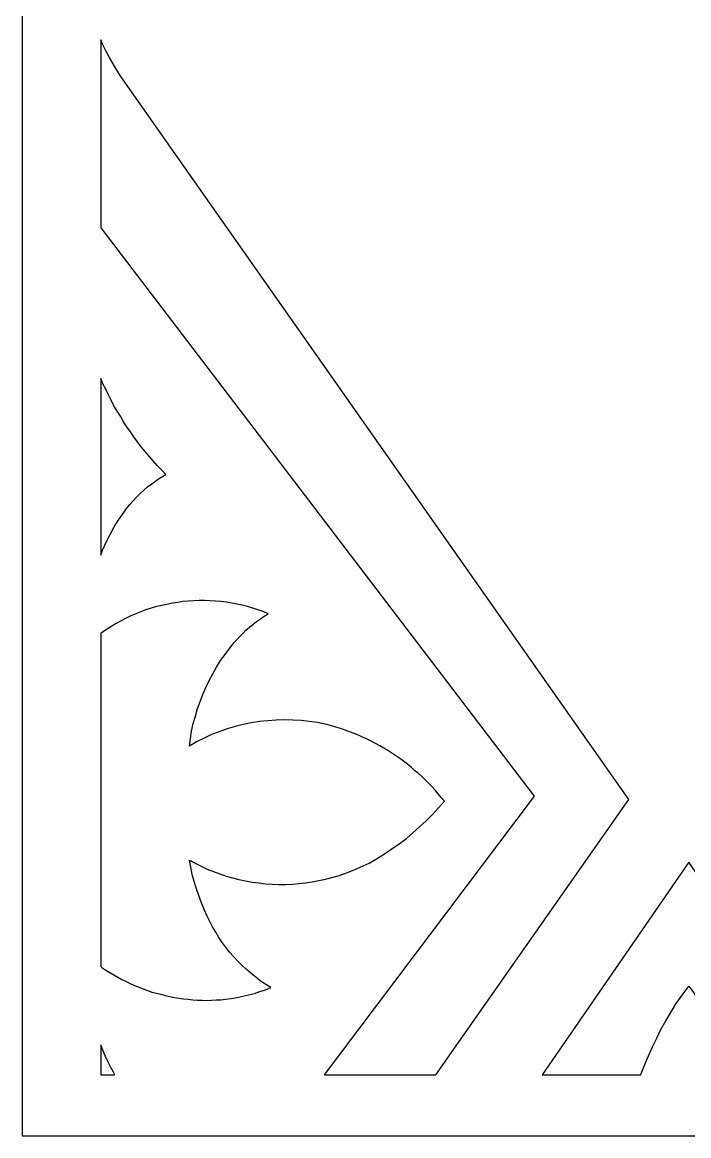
# Model space of a CAD drawing. Header units: centimetres. Extents: x 17.5 to 22.1, y -9 to 9.
# Drawn here: x 17.494 to 19.79, y -9 to -5.167 of the extents above; entities that cross this region are included whole.
import ezdxf

# ---------------------------------------------------------------- set-up
doc = ezdxf.new("R2010")
doc.units = ezdxf.units.CM
doc.header["$MEASUREMENT"] = 0
doc.layers.add('layer 1', color=7, linetype='Continuous')

msp = doc.modelspace()

# ---------------------------------------------------------------- linework, layer by layer
at = {"layer": 'layer 1', "color": 250, "lineweight": 30}
for points, knots in [([(17.49445, 9.00077), (17.49445, 9.00077), (22.08652, 9.00077), (22.08652, 9.00077), (22.08652, 9.00077), (22.08652, 9.00077), (22.08652, -9.00021), (22.08652, -9.00021), (22.08652, -9.00021), (22.08652, -9.00021), (17.49445, -9.00021), (17.49445, -9.00021), (17.49445, -9.00021), (17.49445, -9.00021), (17.49445, 9.00077), (17.49445, 9.00077)], [0, 0, 0, 0, 0.2, 0.2, 0.2, 0.2, 0.4, 0.4, 0.4, 0.4, 0.6, 0.6, 0.6, 0.6, 1, 1, 1, 1]), ([(18.91865, -8.79001), (18.91865, -8.79001), (18.53485, -8.79001), (18.53485, -8.79001), (18.53485, -8.79001), (18.53485, -8.79001), (19.25828, -7.8309), (19.25828, -7.8309), (19.25828, -7.8309), (19.25828, -7.8309), (17.76465, -5.87436), (17.76465, -5.87436), (17.76465, -5.87436), (17.76465, -5.87436), (17.76465, -5.22737), (17.76465, -5.22737), (17.76465, -5.22737), (17.76465, -5.22737), (17.77111, -5.24214), (17.77111, -5.24214), (17.77111, -5.24214), (17.77111, -5.24214), (17.78257, -5.26503), (17.78257, -5.26503), (17.78257, -5.26503), (17.78257, -5.26503), (17.79472, -5.28792), (17.79472, -5.28792), (17.79472, -5.28792), (17.79472, -5.28792), (17.8076, -5.30938), (17.8076, -5.30938), (17.8076, -5.30938), (17.8076, -5.30938), (17.81976, -5.33156), (17.81976, -5.33156), (17.81976, -5.33156), (17.81976, -5.33156), (17.83407, -5.35302), (17.83407, -5.35302), (17.83407, -5.35302), (17.83407, -5.35302), (19.58447, -7.84306), (19.58447, -7.84306), (19.58447, -7.84306), (19.58447, -7.84306), (18.91865, -8.79001), (18.91865, -8.79001)], [0, 0, 0, 0, 0.0769231, 0.0769231, 0.0769231, 0.0769231, 0.1538462, 0.1538462, 0.1538462, 0.1538462, 0.2307692, 0.2307692, 0.2307692, 0.2307692, 0.3076923, 0.3076923, 0.3076923, 0.3076923, 0.3846154, 0.3846154, 0.3846154, 0.3846154, 0.4615385, 0.4615385, 0.4615385, 0.4615385, 0.5384615, 0.5384615, 0.5384615, 0.5384615, 0.6153846, 0.6153846, 0.6153846, 0.6153846, 0.6923077, 0.6923077, 0.6923077, 0.6923077, 0.7692308, 0.7692308, 0.7692308, 0.7692308, 0.8461538, 0.8461538, 0.8461538, 0.8461538, 1, 1, 1, 1]), ([(17.76465, -7.00104), (17.76465, -7.00104), (17.76465, -6.39328), (17.76465, -6.39328), (17.76465, -6.39328), (17.76465, -6.39328), (17.77254, -6.4117), (17.77254, -6.4117), (17.77254, -6.4117), (17.77254, -6.4117), (17.78186, -6.4303), (17.78186, -6.4303), (17.78186, -6.4303), (17.78186, -6.4303), (17.79115, -6.4496), (17.79115, -6.4496), (17.79115, -6.4496), (17.79115, -6.4496), (17.80117, -6.4682), (17.80117, -6.4682), (17.80117, -6.4682), (17.80117, -6.4682), (17.81046, -6.48681), (17.81046, -6.48681), (17.81046, -6.48681), (17.81046, -6.48681), (17.82119, -6.50541), (17.82119, -6.50541), (17.82119, -6.50541), (17.82119, -6.50541), (17.83263, -6.52329), (17.83263, -6.52329), (17.83263, -6.52329), (17.83263, -6.52329), (17.84336, -6.54188), (17.84336, -6.54188), (17.84336, -6.54188), (17.84336, -6.54188), (17.85481, -6.55905), (17.85481, -6.55905), (17.85481, -6.55905), (17.85481, -6.55905), (17.86697, -6.57693), (17.86697, -6.57693), (17.86697, -6.57693), (17.86697, -6.57693), (17.87913, -6.59411), (17.87913, -6.59411), (17.87913, -6.59411), (17.87913, -6.59411), (17.892, -6.61127), (17.892, -6.61127), (17.892, -6.61127), (17.892, -6.61127), (17.90417, -6.62844), (17.90417, -6.62844), (17.90417, -6.62844), (17.90417, -6.62844), (17.91776, -6.64417), (17.91776, -6.64417), (17.91776, -6.64417), (17.91776, -6.64417), (17.93135, -6.66063), (17.93135, -6.66063), (17.93135, -6.66063), (17.93135, -6.66063), (17.94494, -6.67708), (17.94494, -6.67708), (17.94494, -6.67708), (17.94494, -6.67708), (17.95925, -6.6921), (17.95925, -6.6921), (17.95925, -6.6921), (17.95925, -6.6921), (17.97427, -6.70783), (17.97427, -6.70783), (17.97427, -6.70783), (17.97427, -6.70783), (17.98857, -6.72358), (17.98857, -6.72358), (17.98857, -6.72358), (17.98857, -6.72358), (17.96425, -6.7386), (17.96425, -6.7386), (17.96425, -6.7386), (17.96425, -6.7386), (17.94065, -6.75577), (17.94065, -6.75577), (17.94065, -6.75577), (17.94065, -6.75577), (17.92635, -6.7665), (17.92635, -6.7665), (17.92635, -6.7665), (17.92635, -6.7665), (17.91347, -6.77722), (17.91347, -6.77722), (17.91347, -6.77722), (17.91347, -6.77722), (17.90059, -6.78939), (17.90059, -6.78939), (17.90059, -6.78939), (17.90059, -6.78939), (17.88842, -6.80155), (17.88842, -6.80155), (17.88842, -6.80155), (17.88842, -6.80155), (17.87627, -6.81442), (17.87627, -6.81442), (17.87627, -6.81442), (17.87627, -6.81442), (17.86482, -6.82659), (17.86482, -6.82659), (17.86482, -6.82659), (17.86482, -6.82659), (17.85338, -6.84018), (17.85338, -6.84018), (17.85338, -6.84018), (17.85338, -6.84018), (17.84408, -6.85449), (17.84408, -6.85449), (17.84408, -6.85449), (17.84408, -6.85449), (17.82692, -6.8788), (17.82692, -6.8788), (17.82692, -6.8788), (17.82692, -6.8788), (17.81118, -6.90384), (17.81118, -6.90384), (17.81118, -6.90384), (17.81118, -6.90384), (17.79688, -6.9303), (17.79688, -6.9303), (17.79688, -6.9303), (17.79688, -6.9303), (17.78328, -6.95678), (17.78328, -6.95678), (17.78328, -6.95678), (17.78328, -6.95678), (17.77111, -6.98468), (17.77111, -6.98468), (17.77111, -6.98468), (17.77111, -6.98468), (17.76465, -7.00104), (17.76465, -7.00104)], [0, 0, 0, 0, 0.027027, 0.027027, 0.027027, 0.027027, 0.0540541, 0.0540541, 0.0540541, 0.0540541, 0.0810811, 0.0810811, 0.0810811, 0.0810811, 0.1081081, 0.1081081, 0.1081081, 0.1081081, 0.1351351, 0.1351351, 0.1351351, 0.1351351, 0.1621622, 0.1621622, 0.1621622, 0.1621622, 0.1891892, 0.1891892, 0.1891892, 0.1891892, 0.2162162, 0.2162162, 0.2162162, 0.2162162, 0.2432432, 0.2432432, 0.2432432, 0.2432432, 0.2702703, 0.2702703, 0.2702703, 0.2702703, 0.2972973, 0.2972973, 0.2972973, 0.2972973, 0.3243243, 0.3243243, 0.3243243, 0.3243243, 0.3513514, 0.3513514, 0.3513514, 0.3513514, 0.3783784, 0.3783784, 0.3783784, 0.3783784, 0.4054054, 0.4054054, 0.4054054, 0.4054054, 0.4324324, 0.4324324, 0.4324324, 0.4324324, 0.4594595, 0.4594595, 0.4594595, 0.4594595, 0.4864865, 0.4864865, 0.4864865, 0.4864865, 0.5135135, 0.5135135, 0.5135135, 0.5135135, 0.5405405, 0.5405405, 0.5405405, 0.5405405, 0.5675676, 0.5675676, 0.5675676, 0.5675676, 0.5945946, 0.5945946, 0.5945946, 0.5945946, 0.6216216, 0.6216216, 0.6216216, 0.6216216, 0.6486486, 0.6486486, 0.6486486, 0.6486486, 0.6756757, 0.6756757, 0.6756757, 0.6756757, 0.7027027, 0.7027027, 0.7027027, 0.7027027, 0.7297297, 0.7297297, 0.7297297, 0.7297297, 0.7567568, 0.7567568, 0.7567568, 0.7567568, 0.7837838, 0.7837838, 0.7837838, 0.7837838, 0.8108108, 0.8108108, 0.8108108, 0.8108108, 0.8378378, 0.8378378, 0.8378378, 0.8378378, 0.8648649, 0.8648649, 0.8648649, 0.8648649, 0.8918919, 0.8918919, 0.8918919, 0.8918919, 0.9189189, 0.9189189, 0.9189189, 0.9189189, 0.9459459, 0.9459459, 0.9459459, 0.9459459, 1, 1, 1, 1]), ([(17.76465, -8.41774), (17.76465, -8.41774), (17.76465, -7.27123), (17.76465, -7.27123), (17.76465, -7.27123), (17.76465, -7.27123), (17.77111, -7.2665), (17.77111, -7.2665), (17.77111, -7.2665), (17.77111, -7.2665), (17.78686, -7.25649), (17.78686, -7.25649), (17.78686, -7.25649), (17.78686, -7.25649), (17.80331, -7.24577), (17.80331, -7.24577), (17.80331, -7.24577), (17.80331, -7.24577), (17.81833, -7.23646), (17.81833, -7.23646), (17.81833, -7.23646), (17.81833, -7.23646), (17.83549, -7.22717), (17.83549, -7.22717), (17.83549, -7.22717), (17.83549, -7.22717), (17.85195, -7.21858), (17.85195, -7.21858), (17.85195, -7.21858), (17.85195, -7.21858), (17.8684, -7.21072), (17.8684, -7.21072), (17.8684, -7.21072), (17.8684, -7.21072), (17.88628, -7.20356), (17.88628, -7.20356), (17.88628, -7.20356), (17.88628, -7.20356), (17.90274, -7.19641), (17.90274, -7.19641), (17.90274, -7.19641), (17.90274, -7.19641), (17.92062, -7.18998), (17.92062, -7.18998), (17.92062, -7.18998), (17.92062, -7.18998), (17.9385, -7.18425), (17.9385, -7.18425), (17.9385, -7.18425), (17.9385, -7.18425), (17.95639, -7.17853), (17.95639, -7.17853), (17.95639, -7.17853), (17.95639, -7.17853), (17.97498, -7.17424), (17.97498, -7.17424), (17.97498, -7.17424), (17.97498, -7.17424), (17.99287, -7.17066), (17.99287, -7.17066), (17.99287, -7.17066), (17.99287, -7.17066), (18.01147, -7.16707), (18.01147, -7.16707), (18.01147, -7.16707), (18.01147, -7.16707), (18.03007, -7.16421), (18.03007, -7.16421), (18.03007, -7.16421), (18.03007, -7.16421), (18.04795, -7.16135), (18.04795, -7.16135), (18.04795, -7.16135), (18.04795, -7.16135), (18.06726, -7.15992), (18.06726, -7.15992), (18.06726, -7.15992), (18.06726, -7.15992), (18.08514, -7.15849), (18.08514, -7.15849), (18.08514, -7.15849), (18.08514, -7.15849), (18.10445, -7.15778), (18.10445, -7.15778), (18.10445, -7.15778), (18.10445, -7.15778), (18.12234, -7.15778), (18.12234, -7.15778), (18.12234, -7.15778), (18.12234, -7.15778), (18.14166, -7.15849), (18.14166, -7.15849), (18.14166, -7.15849), (18.14166, -7.15849), (18.16026, -7.15921), (18.16026, -7.15921), (18.16026, -7.15921), (18.16026, -7.15921), (18.17885, -7.16135), (18.17885, -7.16135), (18.17885, -7.16135), (18.17885, -7.16135), (18.19745, -7.1635), (18.19745, -7.1635), (18.19745, -7.1635), (18.19745, -7.1635), (18.21533, -7.16636), (18.21533, -7.16636), (18.21533, -7.16636), (18.21533, -7.16636), (18.23464, -7.16994), (18.23464, -7.16994), (18.23464, -7.16994), (18.23464, -7.16994), (18.25254, -7.17352), (18.25254, -7.17352), (18.25254, -7.17352), (18.25254, -7.17352), (18.27042, -7.17782), (18.27042, -7.17782), (18.27042, -7.17782), (18.27042, -7.17782), (18.28901, -7.18354), (18.28901, -7.18354), (18.28901, -7.18354), (18.28901, -7.18354), (18.30618, -7.18926), (18.30618, -7.18926), (18.30618, -7.18926), (18.30618, -7.18926), (18.32406, -7.1957), (18.32406, -7.1957), (18.32406, -7.1957), (18.32406, -7.1957), (18.34194, -7.20285), (18.34194, -7.20285), (18.34194, -7.20285), (18.34194, -7.20285), (18.32835, -7.21143), (18.32835, -7.21143), (18.32835, -7.21143), (18.32835, -7.21143), (18.31476, -7.22002), (18.31476, -7.22002), (18.31476, -7.22002), (18.31476, -7.22002), (18.30189, -7.22931), (18.30189, -7.22931), (18.30189, -7.22931), (18.30189, -7.22931), (18.28973, -7.23933), (18.28973, -7.23933), (18.28973, -7.23933), (18.28973, -7.23933), (18.27685, -7.24934), (18.27685, -7.24934), (18.27685, -7.24934), (18.27685, -7.24934), (18.26469, -7.26007), (18.26469, -7.26007), (18.26469, -7.26007), (18.26469, -7.26007), (18.25396, -7.2708), (18.25396, -7.2708), (18.25396, -7.2708), (18.25396, -7.2708), (18.24252, -7.28224), (18.24252, -7.28224), (18.24252, -7.28224), (18.24252, -7.28224), (18.22463, -7.30228), (18.22463, -7.30228), (18.22463, -7.30228), (18.22463, -7.30228), (18.20889, -7.32231), (18.20889, -7.32231), (18.20889, -7.32231), (18.20889, -7.32231), (18.19316, -7.34377), (18.19316, -7.34377), (18.19316, -7.34377), (18.19316, -7.34377), (18.17742, -7.36451), (18.17742, -7.36451), (18.17742, -7.36451), (18.17742, -7.36451), (18.16383, -7.38739), (18.16383, -7.38739), (18.16383, -7.38739), (18.16383, -7.38739), (18.15096, -7.40958), (18.15096, -7.40958), (18.15096, -7.40958), (18.15096, -7.40958), (18.13809, -7.43319), (18.13809, -7.43319), (18.13809, -7.43319), (18.13809, -7.43319), (18.12664, -7.45678), (18.12664, -7.45678), (18.12664, -7.45678), (18.12664, -7.45678), (18.11661, -7.48111), (18.11661, -7.48111), (18.11661, -7.48111), (18.11661, -7.48111), (18.10732, -7.50542), (18.10732, -7.50542), (18.10732, -7.50542), (18.10732, -7.50542), (18.09802, -7.52975), (18.09802, -7.52975), (18.09802, -7.52975), (18.09802, -7.52975), (18.09087, -7.5555), (18.09087, -7.5555), (18.09087, -7.5555), (18.09087, -7.5555), (18.08371, -7.58054), (18.08371, -7.58054), (18.08371, -7.58054), (18.08371, -7.58054), (18.07799, -7.607), (18.07799, -7.607), (18.07799, -7.607), (18.07799, -7.607), (18.0737, -7.63205), (18.0737, -7.63205), (18.0737, -7.63205), (18.0737, -7.63205), (18.07012, -7.65851), (18.07012, -7.65851), (18.07012, -7.65851), (18.07012, -7.65851), (18.09516, -7.64421), (18.09516, -7.64421), (18.09516, -7.64421), (18.09516, -7.64421), (18.12091, -7.63132), (18.12091, -7.63132), (18.12091, -7.63132), (18.12091, -7.63132), (18.14667, -7.61916), (18.14667, -7.61916), (18.14667, -7.61916), (18.14667, -7.61916), (18.17313, -7.60915), (18.17313, -7.60915), (18.17313, -7.60915), (18.17313, -7.60915), (18.20031, -7.59985), (18.20031, -7.59985), (18.20031, -7.59985), (18.20031, -7.59985), (18.22749, -7.59127), (18.22749, -7.59127), (18.22749, -7.59127), (18.22749, -7.59127), (18.2554, -7.58412), (18.2554, -7.58412), (18.2554, -7.58412), (18.2554, -7.58412), (18.28329, -7.57839), (18.28329, -7.57839), (18.28329, -7.57839), (18.28329, -7.57839), (18.3119, -7.5741), (18.3119, -7.5741), (18.3119, -7.5741), (18.3119, -7.5741), (18.34051, -7.57124), (18.34051, -7.57124), (18.34051, -7.57124), (18.34051, -7.57124), (18.36913, -7.5691), (18.36913, -7.5691), (18.36913, -7.5691), (18.36913, -7.5691), (18.39703, -7.56838), (18.39703, -7.56838), (18.39703, -7.56838), (18.39703, -7.56838), (18.42636, -7.5691), (18.42636, -7.5691), (18.42636, -7.5691), (18.42636, -7.5691), (18.45496, -7.57052), (18.45496, -7.57052), (18.45496, -7.57052), (18.45496, -7.57052), (18.48287, -7.5741), (18.48287, -7.5741), (18.48287, -7.5741), (18.48287, -7.5741), (18.51148, -7.57768), (18.51148, -7.57768), (18.51148, -7.57768), (18.51148, -7.57768), (18.52722, -7.58125), (18.52722, -7.58125), (18.52722, -7.58125), (18.52722, -7.58125), (18.54367, -7.58483), (18.54367, -7.58483), (18.54367, -7.58483), (18.54367, -7.58483), (18.55941, -7.58912), (18.55941, -7.58912), (18.55941, -7.58912), (18.55941, -7.58912), (18.57514, -7.59341), (18.57514, -7.59341), (18.57514, -7.59341), (18.57514, -7.59341), (18.59089, -7.59842), (18.59089, -7.59842), (18.59089, -7.59842), (18.59089, -7.59842), (18.60662, -7.60414), (18.60662, -7.60414), (18.60662, -7.60414), (18.60662, -7.60414), (18.62164, -7.60987), (18.62164, -7.60987), (18.62164, -7.60987), (18.62164, -7.60987), (18.63738, -7.61558), (18.63738, -7.61558), (18.63738, -7.61558), (18.63738, -7.61558), (18.6524, -7.62131), (18.6524, -7.62131), (18.6524, -7.62131), (18.6524, -7.62131), (18.6667, -7.62774), (18.6667, -7.62774), (18.6667, -7.62774), (18.6667, -7.62774), (18.68244, -7.63491), (18.68244, -7.63491), (18.68244, -7.63491), (18.68244, -7.63491), (18.69674, -7.64207), (18.69674, -7.64207), (18.69674, -7.64207), (18.69674, -7.64207), (18.71106, -7.64993), (18.71106, -7.64993), (18.71106, -7.64993), (18.71106, -7.64993), (18.72608, -7.6578), (18.72608, -7.6578), (18.72608, -7.6578), (18.72608, -7.6578), (18.74039, -7.66566), (18.74039, -7.66566), (18.74039, -7.66566), (18.74039, -7.66566), (18.75398, -7.67425), (18.75398, -7.67425), (18.75398, -7.67425), (18.75398, -7.67425), (18.76757, -7.68283), (18.76757, -7.68283), (18.76757, -7.68283), (18.76757, -7.68283), (18.78187, -7.69213), (18.78187, -7.69213), (18.78187, -7.69213), (18.78187, -7.69213), (18.79475, -7.70143), (18.79475, -7.70143), (18.79475, -7.70143), (18.79475, -7.70143), (18.80834, -7.71072), (18.80834, -7.71072), (18.80834, -7.71072), (18.80834, -7.71072), (18.82122, -7.72074), (18.82122, -7.72074), (18.82122, -7.72074), (18.82122, -7.72074), (18.8341, -7.73147), (18.8341, -7.73147), (18.8341, -7.73147), (18.8341, -7.73147), (18.84625, -7.7422), (18.84625, -7.7422), (18.84625, -7.7422), (18.84625, -7.7422), (18.85913, -7.75294), (18.85913, -7.75294), (18.85913, -7.75294), (18.85913, -7.75294), (18.87129, -7.76367), (18.87129, -7.76367), (18.87129, -7.76367), (18.87129, -7.76367), (18.88273, -7.77511), (18.88273, -7.77511), (18.88273, -7.77511), (18.88273, -7.77511), (18.89418, -7.78655), (18.89418, -7.78655), (18.89418, -7.78655), (18.89418, -7.78655), (18.90562, -7.798), (18.90562, -7.798), (18.90562, -7.798), (18.90562, -7.798), (18.91706, -7.81016), (18.91706, -7.81016), (18.91706, -7.81016), (18.91706, -7.81016), (18.92708, -7.82304), (18.92708, -7.82304), (18.92708, -7.82304), (18.92708, -7.82304), (18.93782, -7.8359), (18.93782, -7.8359), (18.93782, -7.8359), (18.93782, -7.8359), (18.94855, -7.84807), (18.94855, -7.84807), (18.94855, -7.84807), (18.94855, -7.84807), (18.92851, -7.87168), (18.92851, -7.87168), (18.92851, -7.87168), (18.92851, -7.87168), (18.90777, -7.89385), (18.90777, -7.89385), (18.90777, -7.89385), (18.90777, -7.89385), (18.88631, -7.91602), (18.88631, -7.91602), (18.88631, -7.91602), (18.88631, -7.91602), (18.86414, -7.93605), (18.86414, -7.93605), (18.86414, -7.93605), (18.86414, -7.93605), (18.84054, -7.9568), (18.84054, -7.9568), (18.84054, -7.9568), (18.84054, -7.9568), (18.81765, -7.97682), (18.81765, -7.97682), (18.81765, -7.97682), (18.81765, -7.97682), (18.7926, -7.99472), (18.7926, -7.99472), (18.7926, -7.99472), (18.7926, -7.99472), (18.76757, -8.0126), (18.76757, -8.0126), (18.76757, -8.0126), (18.76757, -8.0126), (18.74897, -8.02476), (18.74897, -8.02476), (18.74897, -8.02476), (18.74897, -8.02476), (18.72966, -8.03763), (18.72966, -8.03763), (18.72966, -8.03763), (18.72966, -8.03763), (18.70963, -8.04979), (18.70963, -8.04979), (18.70963, -8.04979), (18.70963, -8.04979), (18.68959, -8.06124), (18.68959, -8.06124), (18.68959, -8.06124), (18.68959, -8.06124), (18.66885, -8.07053), (18.66885, -8.07053), (18.66885, -8.07053), (18.66885, -8.07053), (18.6481, -8.08055), (18.6481, -8.08055), (18.6481, -8.08055), (18.6481, -8.08055), (18.62665, -8.08984), (18.62665, -8.08984), (18.62665, -8.08984), (18.62665, -8.08984), (18.60519, -8.09773), (18.60519, -8.09773), (18.60519, -8.09773), (18.60519, -8.09773), (18.583, -8.10559), (18.583, -8.10559), (18.583, -8.10559), (18.583, -8.10559), (18.56083, -8.11132), (18.56083, -8.11132), (18.56083, -8.11132), (18.56083, -8.11132), (18.53866, -8.11704), (18.53866, -8.11704), (18.53866, -8.11704), (18.53866, -8.11704), (18.51649, -8.12204), (18.51649, -8.12204), (18.51649, -8.12204), (18.51649, -8.12204), (18.49288, -8.12634), (18.49288, -8.12634), (18.49288, -8.12634), (18.49288, -8.12634), (18.47071, -8.12991), (18.47071, -8.12991), (18.47071, -8.12991), (18.47071, -8.12991), (18.4471, -8.13206), (18.4471, -8.13206), (18.4471, -8.13206), (18.4471, -8.13206), (18.42492, -8.1342), (18.42492, -8.1342), (18.42492, -8.1342), (18.42492, -8.1342), (18.40132, -8.13492), (18.40132, -8.13492), (18.40132, -8.13492), (18.40132, -8.13492), (18.37843, -8.13492), (18.37843, -8.13492), (18.37843, -8.13492), (18.37843, -8.13492), (18.35483, -8.1342), (18.35483, -8.1342), (18.35483, -8.1342), (18.35483, -8.1342), (18.33264, -8.13277), (18.33264, -8.13277), (18.33264, -8.13277), (18.33264, -8.13277), (18.30904, -8.12991), (18.30904, -8.12991), (18.30904, -8.12991), (18.30904, -8.12991), (18.28687, -8.12705), (18.28687, -8.12705), (18.28687, -8.12705), (18.28687, -8.12705), (18.26327, -8.12276), (18.26327, -8.12276), (18.26327, -8.12276), (18.26327, -8.12276), (18.2411, -8.11775), (18.2411, -8.11775), (18.2411, -8.11775), (18.2411, -8.11775), (18.21819, -8.11203), (18.21819, -8.11203), (18.21819, -8.11203), (18.21819, -8.11203), (18.19673, -8.10631), (18.19673, -8.10631), (18.19673, -8.10631), (18.19673, -8.10631), (18.17456, -8.09844), (18.17456, -8.09844), (18.17456, -8.09844), (18.17456, -8.09844), (18.15311, -8.09056), (18.15311, -8.09056), (18.15311, -8.09056), (18.15311, -8.09056), (18.13165, -8.08198), (18.13165, -8.08198), (18.13165, -8.08198), (18.13165, -8.08198), (18.1109, -8.07196), (18.1109, -8.07196), (18.1109, -8.07196), (18.1109, -8.07196), (18.09015, -8.06195), (18.09015, -8.06195), (18.09015, -8.06195), (18.09015, -8.06195), (18.07012, -8.05123), (18.07012, -8.05123), (18.07012, -8.05123), (18.07012, -8.05123), (18.07513, -8.07554), (18.07513, -8.07554), (18.07513, -8.07554), (18.07513, -8.07554), (18.08014, -8.10059), (18.08014, -8.10059), (18.08014, -8.10059), (18.08014, -8.10059), (18.08657, -8.1249), (18.08657, -8.1249), (18.08657, -8.1249), (18.08657, -8.1249), (18.09444, -8.14994), (18.09444, -8.14994), (18.09444, -8.14994), (18.09444, -8.14994), (18.10231, -8.17354), (18.10231, -8.17354), (18.10231, -8.17354), (18.10231, -8.17354), (18.11161, -8.19786), (18.11161, -8.19786), (18.11161, -8.19786), (18.11161, -8.19786), (18.12091, -8.22076), (18.12091, -8.22076), (18.12091, -8.22076), (18.12091, -8.22076), (18.13093, -8.24437), (18.13093, -8.24437), (18.13093, -8.24437), (18.13093, -8.24437), (18.14023, -8.26296), (18.14023, -8.26296), (18.14023, -8.26296), (18.14023, -8.26296), (18.15025, -8.28156), (18.15025, -8.28156), (18.15025, -8.28156), (18.15025, -8.28156), (18.16097, -8.29944), (18.16097, -8.29944), (18.16097, -8.29944), (18.16097, -8.29944), (18.1717, -8.31732), (18.1717, -8.31732), (18.1717, -8.31732), (18.1717, -8.31732), (18.18315, -8.3345), (18.18315, -8.3345), (18.18315, -8.3345), (18.18315, -8.3345), (18.19602, -8.35095), (18.19602, -8.35095), (18.19602, -8.35095), (18.19602, -8.35095), (18.20889, -8.36811), (18.20889, -8.36811), (18.20889, -8.36811), (18.20889, -8.36811), (18.22248, -8.38313), (18.22248, -8.38313), (18.22248, -8.38313), (18.22248, -8.38313), (18.23679, -8.39887), (18.23679, -8.39887), (18.23679, -8.39887), (18.23679, -8.39887), (18.25182, -8.41389), (18.25182, -8.41389), (18.25182, -8.41389), (18.25182, -8.41389), (18.26684, -8.42748), (18.26684, -8.42748), (18.26684, -8.42748), (18.26684, -8.42748), (18.28258, -8.4418), (18.28258, -8.4418), (18.28258, -8.4418), (18.28258, -8.4418), (18.29903, -8.45467), (18.29903, -8.45467), (18.29903, -8.45467), (18.29903, -8.45467), (18.31548, -8.46755), (18.31548, -8.46755), (18.31548, -8.46755), (18.31548, -8.46755), (18.33336, -8.47899), (18.33336, -8.47899), (18.33336, -8.47899), (18.33336, -8.47899), (18.35053, -8.49043), (18.35053, -8.49043), (18.35053, -8.49043), (18.35053, -8.49043), (18.33193, -8.49759), (18.33193, -8.49759), (18.33193, -8.49759), (18.33193, -8.49759), (18.31262, -8.50402), (18.31262, -8.50402), (18.31262, -8.50402), (18.31262, -8.50402), (18.29402, -8.51047), (18.29402, -8.51047), (18.29402, -8.51047), (18.29402, -8.51047), (18.27399, -8.51547), (18.27399, -8.51547), (18.27399, -8.51547), (18.27399, -8.51547), (18.25468, -8.51976), (18.25468, -8.51976), (18.25468, -8.51976), (18.25468, -8.51976), (18.23464, -8.52405), (18.23464, -8.52405), (18.23464, -8.52405), (18.23464, -8.52405), (18.2139, -8.52763), (18.2139, -8.52763), (18.2139, -8.52763), (18.2139, -8.52763), (18.19459, -8.53049), (18.19459, -8.53049), (18.19459, -8.53049), (18.19459, -8.53049), (18.17814, -8.53192), (18.17814, -8.53192), (18.17814, -8.53192), (18.17814, -8.53192), (18.1624, -8.53264), (18.1624, -8.53264), (18.1624, -8.53264), (18.1624, -8.53264), (18.14667, -8.53335), (18.14667, -8.53335), (18.14667, -8.53335), (18.14667, -8.53335), (18.13022, -8.53406), (18.13022, -8.53406), (18.13022, -8.53406), (18.13022, -8.53406), (18.11447, -8.53335), (18.11447, -8.53335), (18.11447, -8.53335), (18.11447, -8.53335), (18.09802, -8.53335), (18.09802, -8.53335), (18.09802, -8.53335), (18.09802, -8.53335), (18.08228, -8.53192), (18.08228, -8.53192), (18.08228, -8.53192), (18.08228, -8.53192), (18.06655, -8.53049), (18.06655, -8.53049), (18.06655, -8.53049), (18.06655, -8.53049), (18.0501, -8.52906), (18.0501, -8.52906), (18.0501, -8.52906), (18.0501, -8.52906), (18.03436, -8.5262), (18.03436, -8.5262), (18.03436, -8.5262), (18.03436, -8.5262), (18.01934, -8.52405), (18.01934, -8.52405), (18.01934, -8.52405), (18.01934, -8.52405), (18.00288, -8.52048), (18.00288, -8.52048), (18.00288, -8.52048), (18.00288, -8.52048), (17.98714, -8.51762), (17.98714, -8.51762), (17.98714, -8.51762), (17.98714, -8.51762), (17.97212, -8.51332), (17.97212, -8.51332), (17.97212, -8.51332), (17.97212, -8.51332), (17.95639, -8.50975), (17.95639, -8.50975), (17.95639, -8.50975), (17.95639, -8.50975), (17.94137, -8.50546), (17.94137, -8.50546), (17.94137, -8.50546), (17.94137, -8.50546), (17.92635, -8.50045), (17.92635, -8.50045), (17.92635, -8.50045), (17.92635, -8.50045), (17.91061, -8.49473), (17.91061, -8.49473), (17.91061, -8.49473), (17.91061, -8.49473), (17.89631, -8.489), (17.89631, -8.489), (17.89631, -8.489), (17.89631, -8.489), (17.88127, -8.48257), (17.88127, -8.48257), (17.88127, -8.48257), (17.88127, -8.48257), (17.86625, -8.47613), (17.86625, -8.47613), (17.86625, -8.47613), (17.86625, -8.47613), (17.85266, -8.46898), (17.85266, -8.46898), (17.85266, -8.46898), (17.85266, -8.46898), (17.83764, -8.46254), (17.83764, -8.46254), (17.83764, -8.46254), (17.83764, -8.46254), (17.82334, -8.45467), (17.82334, -8.45467), (17.82334, -8.45467), (17.82334, -8.45467), (17.80974, -8.44681), (17.80974, -8.44681), (17.80974, -8.44681), (17.80974, -8.44681), (17.79616, -8.43821), (17.79616, -8.43821), (17.79616, -8.43821), (17.79616, -8.43821), (17.78257, -8.42963), (17.78257, -8.42963), (17.78257, -8.42963), (17.78257, -8.42963), (17.76897, -8.42104), (17.76897, -8.42104), (17.76897, -8.42104), (17.76897, -8.42104), (17.76465, -8.41774), (17.76465, -8.41774)], [0, 0, 0, 0, 0.0048077, 0.0048077, 0.0048077, 0.0048077, 0.0096154, 0.0096154, 0.0096154, 0.0096154, 0.0144231, 0.0144231, 0.0144231, 0.0144231, 0.0192308, 0.0192308, 0.0192308, 0.0192308, 0.0240385, 0.0240385, 0.0240385, 0.0240385, 0.0288462, 0.0288462, 0.0288462, 0.0288462, 0.0336538, 0.0336538, 0.0336538, 0.0336538, 0.0384615, 0.0384615, 0.0384615, 0.0384615, 0.0432692, 0.0432692, 0.0432692, 0.0432692, 0.0480769, 0.0480769, 0.0480769, 0.0480769, 0.0528846, 0.0528846, 0.0528846, 0.0528846, 0.0576923, 0.0576923, 0.0576923, 0.0576923, 0.0625, 0.0625, 0.0625, 0.0625, 0.0673077, 0.0673077, 0.0673077, 0.0673077, 0.0721154, 0.0721154, 0.0721154, 0.0721154, 0.0769231, 0.0769231, 0.0769231, 0.0769231, 0.0817308, 0.0817308, 0.0817308, 0.0817308, 0.0865385, 0.0865385, 0.0865385, 0.0865385, 0.0913462, 0.0913462, 0.0913462, 0.0913462, 0.0961538, 0.0961538, 0.0961538, 0.0961538, 0.1009615, 0.1009615, 0.1009615, 0.1009615, 0.1057692, 0.1057692, 0.1057692, 0.1057692, 0.1105769, 0.1105769, 0.1105769, 0.1105769, 0.1153846, 0.1153846, 0.1153846, 0.1153846, 0.1201923, 0.1201923, 0.1201923, 0.1201923, 0.125, 0.125, 0.125, 0.125, 0.1298077, 0.1298077, 0.1298077, 0.1298077, 0.1346154, 0.1346154, 0.1346154, 0.1346154, 0.1394231, 0.1394231, 0.1394231, 0.1394231, 0.1442308, 0.1442308, 0.1442308, 0.1442308, 0.1490385, 0.1490385, 0.1490385, 0.1490385, 0.1538462, 0.1538462, 0.1538462, 0.1538462, 0.1586538, 0.1586538, 0.1586538, 0.1586538, 0.1634615, 0.1634615, 0.1634615, 0.1634615, 0.1682692, 0.1682692, 0.1682692, 0.1682692, 0.1730769, 0.1730769, 0.1730769, 0.1730769, 0.1778846, 0.1778846, 0.1778846, 0.1778846, 0.1826923, 0.1826923, 0.1826923, 0.1826923, 0.1875, 0.1875, 0.1875, 0.1875, 0.1923077, 0.1923077, 0.1923077, 0.1923077, 0.1971154, 0.1971154, 0.1971154, 0.1971154, 0.2019231, 0.2019231, 0.2019231, 0.2019231, 0.2067308, 0.2067308, 0.2067308, 0.2067308, 0.2115385, 0.2115385, 0.2115385, 0.2115385, 0.2163462, 0.2163462, 0.2163462, 0.2163462, 0.2211538, 0.2211538, 0.2211538, 0.2211538, 0.2259615, 0.2259615, 0.2259615, 0.2259615, 0.2307692, 0.2307692, 0.2307692, 0.2307692, 0.2355769, 0.2355769, 0.2355769, 0.2355769, 0.2403846, 0.2403846, 0.2403846, 0.2403846, 0.2451923, 0.2451923, 0.2451923, 0.2451923, 0.25, 0.25, 0.25, 0.25, 0.2548077, 0.2548077, 0.2548077, 0.2548077, 0.2596154, 0.2596154, 0.2596154, 0.2596154, 0.2644231, 0.2644231, 0.2644231, 0.2644231, 0.2692308, 0.2692308, 0.2692308, 0.2692308, 0.2740385, 0.2740385, 0.2740385, 0.2740385, 0.2788462, 0.2788462, 0.2788462, 0.2788462, 0.2836538, 0.2836538, 0.2836538, 0.2836538, 0.2884615, 0.2884615, 0.2884615, 0.2884615, 0.2932692, 0.2932692, 0.2932692, 0.2932692, 0.2980769, 0.2980769, 0.2980769, 0.2980769, 0.3028846, 0.3028846, 0.3028846, 0.3028846, 0.3076923, 0.3076923, 0.3076923, 0.3076923, 0.3125, 0.3125, 0.3125, 0.3125, 0.3173077, 0.3173077, 0.3173077, 0.3173077, 0.3221154, 0.3221154, 0.3221154, 0.3221154, 0.3269231, 0.3269231, 0.3269231, 0.3269231, 0.3317308, 0.3317308, 0.3317308, 0.3317308, 0.3365385, 0.3365385, 0.3365385, 0.3365385, 0.3413462, 0.3413462, 0.3413462, 0.3413462, 0.3461538, 0.3461538, 0.3461538, 0.3461538, 0.3509615, 0.3509615, 0.3509615, 0.3509615, 0.3557692, 0.3557692, 0.3557692, 0.3557692, 0.3605769, 0.3605769, 0.3605769, 0.3605769, 0.3653846, 0.3653846, 0.3653846, 0.3653846, 0.3701923, 0.3701923, 0.3701923, 0.3701923, 0.375, 0.375, 0.375, 0.375, 0.3798077, 0.3798077, 0.3798077, 0.3798077, 0.3846154, 0.3846154, 0.3846154, 0.3846154, 0.3894231, 0.3894231, 0.3894231, 0.3894231, 0.3942308, 0.3942308, 0.3942308, 0.3942308, 0.3990385, 0.3990385, 0.3990385, 0.3990385, 0.4038462, 0.4038462, 0.4038462, 0.4038462, 0.4086538, 0.4086538, 0.4086538, 0.4086538, 0.4134615, 0.4134615, 0.4134615, 0.4134615, 0.4182692, 0.4182692, 0.4182692, 0.4182692, 0.4230769, 0.4230769, 0.4230769, 0.4230769, 0.4278846, 0.4278846, 0.4278846, 0.4278846, 0.4326923, 0.4326923, 0.4326923, 0.4326923, 0.4375, 0.4375, 0.4375, 0.4375, 0.4423077, 0.4423077, 0.4423077, 0.4423077, 0.4471154, 0.4471154, 0.4471154, 0.4471154, 0.4519231, 0.4519231, 0.4519231, 0.4519231, 0.4567308, 0.4567308, 0.4567308, 0.4567308, 0.4615385, 0.4615385, 0.4615385, 0.4615385, 0.4663462, 0.4663462, 0.4663462, 0.4663462, 0.4711538, 0.4711538, 0.4711538, 0.4711538, 0.4759615, 0.4759615, 0.4759615, 0.4759615, 0.4807692, 0.4807692, 0.4807692, 0.4807692, 0.4855769, 0.4855769, 0.4855769, 0.4855769, 0.4903846, 0.4903846, 0.4903846, 0.4903846, 0.4951923, 0.4951923, 0.4951923, 0.4951923, 0.5, 0.5, 0.5, 0.5, 0.5048077, 0.5048077, 0.5048077, 0.5048077, 0.5096154, 0.5096154, 0.5096154, 0.5096154, 0.5144231, 0.5144231, 0.5144231, 0.5144231, 0.5192308, 0.5192308, 0.5192308, 0.5192308, 0.5240385, 0.5240385, 0.5240385, 0.5240385, 0.5288462, 0.5288462, 0.5288462, 0.5288462, 0.5336538, 0.5336538, 0.5336538, 0.5336538, 0.5384615, 0.5384615, 0.5384615, 0.5384615, 0.5432692, 0.5432692, 0.5432692, 0.5432692, 0.5480769, 0.5480769, 0.5480769, 0.5480769, 0.5528846, 0.5528846, 0.5528846, 0.5528846, 0.5576923, 0.5576923, 0.5576923, 0.5576923, 0.5625, 0.5625, 0.5625, 0.5625, 0.5673077, 0.5673077, 0.5673077, 0.5673077, 0.5721154, 0.5721154, 0.5721154, 0.5721154, 0.5769231, 0.5769231, 0.5769231, 0.5769231, 0.5817308, 0.5817308, 0.5817308, 0.5817308, 0.5865385, 0.5865385, 0.5865385, 0.5865385, 0.5913462, 0.5913462, 0.5913462, 0.5913462, 0.5961538, 0.5961538, 0.5961538, 0.5961538, 0.6009615, 0.6009615, 0.6009615, 0.6009615, 0.6057692, 0.6057692, 0.6057692, 0.6057692, 0.6105769, 0.6105769, 0.6105769, 0.6105769, 0.6153846, 0.6153846, 0.6153846, 0.6153846, 0.6201923, 0.6201923, 0.6201923, 0.6201923, 0.625, 0.625, 0.625, 0.625, 0.6298077, 0.6298077, 0.6298077, 0.6298077, 0.6346154, 0.6346154, 0.6346154, 0.6346154, 0.6394231, 0.6394231, 0.6394231, 0.6394231, 0.6442308, 0.6442308, 0.6442308, 0.6442308, 0.6490385, 0.6490385, 0.6490385, 0.6490385, 0.6538462, 0.6538462, 0.6538462, 0.6538462, 0.6586538, 0.6586538, 0.6586538, 0.6586538, 0.6634615, 0.6634615, 0.6634615, 0.6634615, 0.6682692, 0.6682692, 0.6682692, 0.6682692, 0.6730769, 0.6730769, 0.6730769, 0.6730769, 0.6778846, 0.6778846, 0.6778846, 0.6778846, 0.6826923, 0.6826923, 0.6826923, 0.6826923, 0.6875, 0.6875, 0.6875, 0.6875, 0.6923077, 0.6923077, 0.6923077, 0.6923077, 0.6971154, 0.6971154, 0.6971154, 0.6971154, 0.7019231, 0.7019231, 0.7019231, 0.7019231, 0.7067308, 0.7067308, 0.7067308, 0.7067308, 0.7115385, 0.7115385, 0.7115385, 0.7115385, 0.7163462, 0.7163462, 0.7163462, 0.7163462, 0.7211538, 0.7211538, 0.7211538, 0.7211538, 0.7259615, 0.7259615, 0.7259615, 0.7259615, 0.7307692, 0.7307692, 0.7307692, 0.7307692, 0.7355769, 0.7355769, 0.7355769, 0.7355769, 0.7403846, 0.7403846, 0.7403846, 0.7403846, 0.7451923, 0.7451923, 0.7451923, 0.7451923, 0.75, 0.75, 0.75, 0.75, 0.7548077, 0.7548077, 0.7548077, 0.7548077, 0.7596154, 0.7596154, 0.7596154, 0.7596154, 0.7644231, 0.7644231, 0.7644231, 0.7644231, 0.7692308, 0.7692308, 0.7692308, 0.7692308, 0.7740385, 0.7740385, 0.7740385, 0.7740385, 0.7788462, 0.7788462, 0.7788462, 0.7788462, 0.7836538, 0.7836538, 0.7836538, 0.7836538, 0.7884615, 0.7884615, 0.7884615, 0.7884615, 0.7932692, 0.7932692, 0.7932692, 0.7932692, 0.7980769, 0.7980769, 0.7980769, 0.7980769, 0.8028846, 0.8028846, 0.8028846, 0.8028846, 0.8076923, 0.8076923, 0.8076923, 0.8076923, 0.8125, 0.8125, 0.8125, 0.8125, 0.8173077, 0.8173077, 0.8173077, 0.8173077, 0.8221154, 0.8221154, 0.8221154, 0.8221154, 0.8269231, 0.8269231, 0.8269231, 0.8269231, 0.8317308, 0.8317308, 0.8317308, 0.8317308, 0.8365385, 0.8365385, 0.8365385, 0.8365385, 0.8413462, 0.8413462, 0.8413462, 0.8413462, 0.8461538, 0.8461538, 0.8461538, 0.8461538, 0.8509615, 0.8509615, 0.8509615, 0.8509615, 0.8557692, 0.8557692, 0.8557692, 0.8557692, 0.8605769, 0.8605769, 0.8605769, 0.8605769, 0.8653846, 0.8653846, 0.8653846, 0.8653846, 0.8701923, 0.8701923, 0.8701923, 0.8701923, 0.875, 0.875, 0.875, 0.875, 0.8798077, 0.8798077, 0.8798077, 0.8798077, 0.8846154, 0.8846154, 0.8846154, 0.8846154, 0.8894231, 0.8894231, 0.8894231, 0.8894231, 0.8942308, 0.8942308, 0.8942308, 0.8942308, 0.8990385, 0.8990385, 0.8990385, 0.8990385, 0.9038462, 0.9038462, 0.9038462, 0.9038462, 0.9086538, 0.9086538, 0.9086538, 0.9086538, 0.9134615, 0.9134615, 0.9134615, 0.9134615, 0.9182692, 0.9182692, 0.9182692, 0.9182692, 0.9230769, 0.9230769, 0.9230769, 0.9230769, 0.9278846, 0.9278846, 0.9278846, 0.9278846, 0.9326923, 0.9326923, 0.9326923, 0.9326923, 0.9375, 0.9375, 0.9375, 0.9375, 0.9423077, 0.9423077, 0.9423077, 0.9423077, 0.9471154, 0.9471154, 0.9471154, 0.9471154, 0.9519231, 0.9519231, 0.9519231, 0.9519231, 0.9567308, 0.9567308, 0.9567308, 0.9567308, 0.9615385, 0.9615385, 0.9615385, 0.9615385, 0.9663462, 0.9663462, 0.9663462, 0.9663462, 0.9711538, 0.9711538, 0.9711538, 0.9711538, 0.9759615, 0.9759615, 0.9759615, 0.9759615, 0.9807692, 0.9807692, 0.9807692, 0.9807692, 0.9855769, 0.9855769, 0.9855769, 0.9855769, 0.9903846, 0.9903846, 0.9903846, 0.9903846, 1, 1, 1, 1]), ([(20.29562, -8.79001), (20.29562, -8.79001), (19.95765, -8.79001), (19.95765, -8.79001), (19.95765, -8.79001), (19.95765, -8.79001), (19.94999, -8.7694), (19.94999, -8.7694), (19.94999, -8.7694), (19.94999, -8.7694), (19.93927, -8.74366), (19.93927, -8.74366), (19.93927, -8.74366), (19.93927, -8.74366), (19.92854, -8.71934), (19.92854, -8.71934), (19.92854, -8.71934), (19.92854, -8.71934), (19.9171, -8.6943), (19.9171, -8.6943), (19.9171, -8.6943), (19.9171, -8.6943), (19.90565, -8.66999), (19.90565, -8.66999), (19.90565, -8.66999), (19.90565, -8.66999), (19.89278, -8.64637), (19.89278, -8.64637), (19.89278, -8.64637), (19.89278, -8.64637), (19.8799, -8.62205), (19.8799, -8.62205), (19.8799, -8.62205), (19.8799, -8.62205), (19.8656, -8.59845), (19.8656, -8.59845), (19.8656, -8.59845), (19.8656, -8.59845), (19.85201, -8.57485), (19.85201, -8.57485), (19.85201, -8.57485), (19.85201, -8.57485), (19.83769, -8.55266), (19.83769, -8.55266), (19.83769, -8.55266), (19.83769, -8.55266), (19.82196, -8.52906), (19.82196, -8.52906), (19.82196, -8.52906), (19.82196, -8.52906), (19.80693, -8.5076), (19.80693, -8.5076), (19.80693, -8.5076), (19.80693, -8.5076), (19.79048, -8.48543), (19.79048, -8.48543), (19.79048, -8.48543), (19.79048, -8.48543), (19.7676, -8.51618), (19.7676, -8.51618), (19.7676, -8.51618), (19.7676, -8.51618), (19.74471, -8.54837), (19.74471, -8.54837), (19.74471, -8.54837), (19.74471, -8.54837), (19.72825, -8.57628), (19.72825, -8.57628), (19.72825, -8.57628), (19.72825, -8.57628), (19.71108, -8.60489), (19.71108, -8.60489), (19.71108, -8.60489), (19.71108, -8.60489), (19.69463, -8.63493), (19.69463, -8.63493), (19.69463, -8.63493), (19.69463, -8.63493), (19.68032, -8.66425), (19.68032, -8.66425), (19.68032, -8.66425), (19.68032, -8.66425), (19.6653, -8.69359), (19.6653, -8.69359), (19.6653, -8.69359), (19.6653, -8.69359), (19.65171, -8.72506), (19.65171, -8.72506), (19.65171, -8.72506), (19.65171, -8.72506), (19.63884, -8.7551), (19.63884, -8.7551), (19.63884, -8.7551), (19.63884, -8.7551), (19.62668, -8.78587), (19.62668, -8.78587), (19.62668, -8.78587), (19.62668, -8.78587), (19.6252, -8.79001), (19.6252, -8.79001), (19.6252, -8.79001), (19.6252, -8.79001), (19.28593, -8.79001), (19.28593, -8.79001), (19.28593, -8.79001), (19.28593, -8.79001), (19.79048, -8.05838), (19.79048, -8.05838), (19.79048, -8.05838), (19.79048, -8.05838), (20.29562, -8.79001), (20.29562, -8.79001)], [0, 0, 0, 0, 0.0344828, 0.0344828, 0.0344828, 0.0344828, 0.0689655, 0.0689655, 0.0689655, 0.0689655, 0.1034483, 0.1034483, 0.1034483, 0.1034483, 0.137931, 0.137931, 0.137931, 0.137931, 0.1724138, 0.1724138, 0.1724138, 0.1724138, 0.2068966, 0.2068966, 0.2068966, 0.2068966, 0.2413793, 0.2413793, 0.2413793, 0.2413793, 0.2758621, 0.2758621, 0.2758621, 0.2758621, 0.3103448, 0.3103448, 0.3103448, 0.3103448, 0.3448276, 0.3448276, 0.3448276, 0.3448276, 0.3793103, 0.3793103, 0.3793103, 0.3793103, 0.4137931, 0.4137931, 0.4137931, 0.4137931, 0.4482759, 0.4482759, 0.4482759, 0.4482759, 0.4827586, 0.4827586, 0.4827586, 0.4827586, 0.5172414, 0.5172414, 0.5172414, 0.5172414, 0.5517241, 0.5517241, 0.5517241, 0.5517241, 0.5862069, 0.5862069, 0.5862069, 0.5862069, 0.6206897, 0.6206897, 0.6206897, 0.6206897, 0.6551724, 0.6551724, 0.6551724, 0.6551724, 0.6896552, 0.6896552, 0.6896552, 0.6896552, 0.7241379, 0.7241379, 0.7241379, 0.7241379, 0.7586207, 0.7586207, 0.7586207, 0.7586207, 0.7931034, 0.7931034, 0.7931034, 0.7931034, 0.8275862, 0.8275862, 0.8275862, 0.8275862, 0.862069, 0.862069, 0.862069, 0.862069, 0.8965517, 0.8965517, 0.8965517, 0.8965517, 0.9310345, 0.9310345, 0.9310345, 0.9310345, 1, 1, 1, 1]), ([(17.81369, -8.79001), (17.81369, -8.79001), (17.76465, -8.79001), (17.76465, -8.79001), (17.76465, -8.79001), (17.76465, -8.79001), (17.76465, -8.68721), (17.76465, -8.68721), (17.76465, -8.68721), (17.76465, -8.68721), (17.77183, -8.70575), (17.77183, -8.70575), (17.77183, -8.70575), (17.77183, -8.70575), (17.78114, -8.72792), (17.78114, -8.72792), (17.78114, -8.72792), (17.78114, -8.72792), (17.79187, -8.74867), (17.79187, -8.74867), (17.79187, -8.74867), (17.79187, -8.74867), (17.79973, -8.76583), (17.79973, -8.76583), (17.79973, -8.76583), (17.79973, -8.76583), (17.80832, -8.78157), (17.80832, -8.78157), (17.80832, -8.78157), (17.80832, -8.78157), (17.81369, -8.79001), (17.81369, -8.79001)], [0, 0, 0, 0, 0.1111111, 0.1111111, 0.1111111, 0.1111111, 0.2222222, 0.2222222, 0.2222222, 0.2222222, 0.3333333, 0.3333333, 0.3333333, 0.3333333, 0.4444444, 0.4444444, 0.4444444, 0.4444444, 0.5555556, 0.5555556, 0.5555556, 0.5555556, 0.6666667, 0.6666667, 0.6666667, 0.6666667, 0.7777778, 0.7777778, 0.7777778, 0.7777778, 1, 1, 1, 1])]:
    msp.add_open_spline(points, degree=3, knots=knots, dxfattribs=at)

doc.saveas('drawing.dxf')
